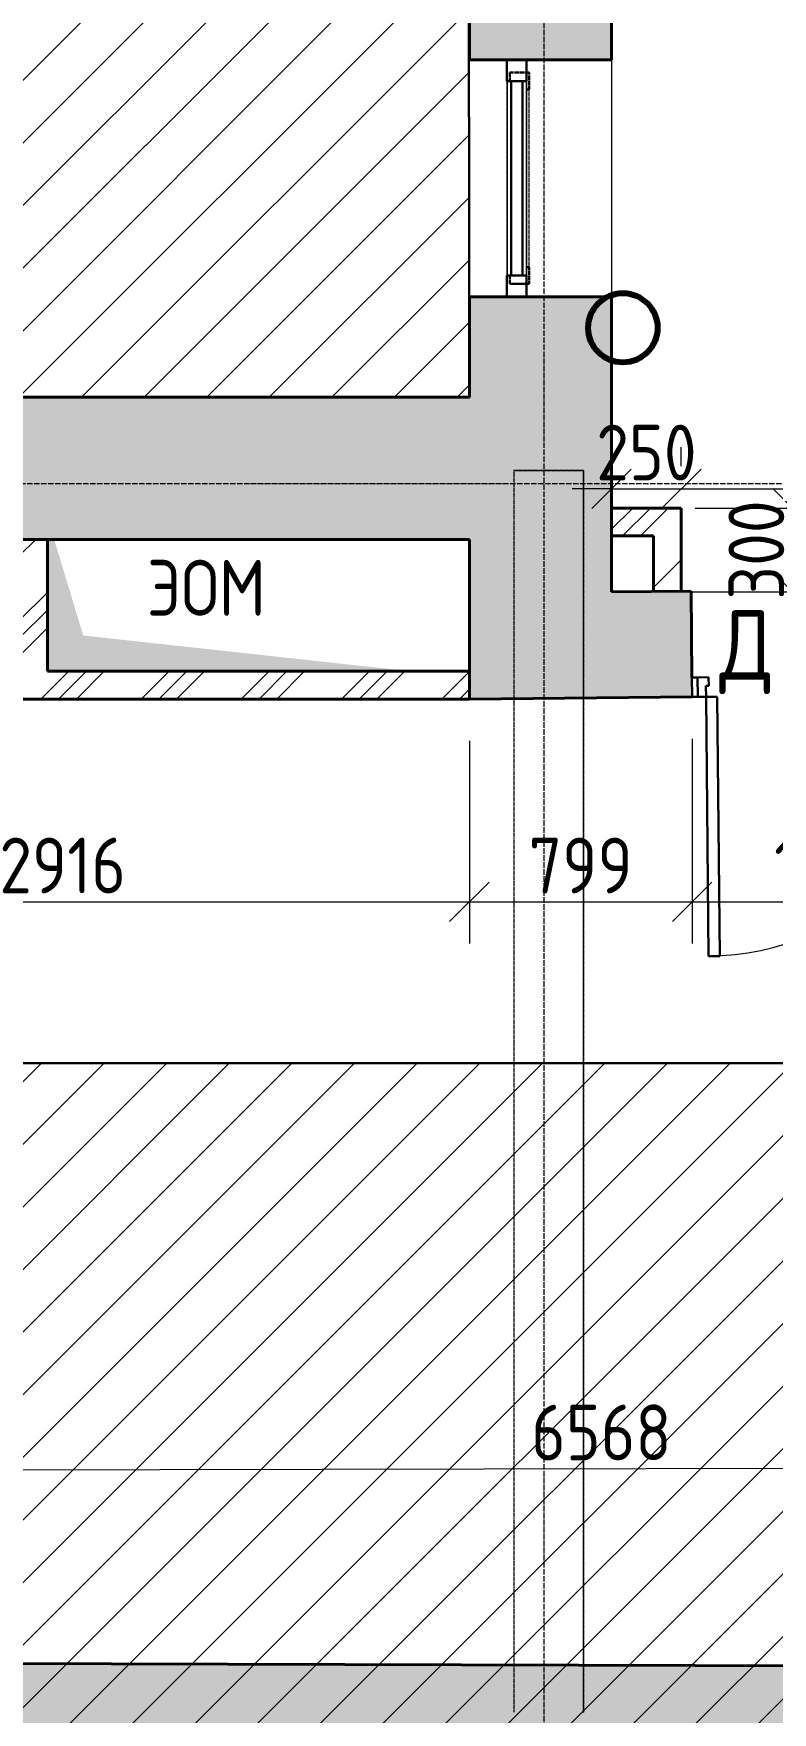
# Model space of a CAD drawing. Header units: millimetres. Extents: x -11886 to 379896, y -8130 to 47743.
# Drawn here: x 145319 to 147968, y 8999 to 15021 of the extents above; entities that cross this region are included whole.
import ezdxf

# ---------------------------------------------------------------- set-up
doc = ezdxf.new("R2010")
doc.units = ezdxf.units.MM
for name, pattern in [('ADSK_Линия сетки', [25, 20, -2.5, 0, -2.5]), ('ADSK_Сверху', [4.5, 3, -1.5]), ('ADSK_Снесено', [4.5, 3, -1.5])]:
    doc.linetypes.add(name, pattern=pattern)
for name, color, linetype, lineweight, true_color in [('_ Окна', 5, 'Continuous', 30, 0x0000ff), ('Витраж', 5, 'Continuous', 18, 0x0000ff), ('Двери', 5, 'Continuous', 18, 0x0000ff), ('Окна', 5, 'Continuous', 18, 0x0000ff), ('Панели витража', 5, 'Continuous', 18, 0x0000ff), ('планы со стояками отопление_dwg', 7, 'Continuous', 9, 0x767676), ('Стены внутренние', 5, 'Continuous', 18, 0x0000ff), ('Стены наружные', 1, 'ADSK_Снесено', 18, 0xff0000)]:
    doc.layers.add(name, color=color, linetype=linetype, lineweight=lineweight, true_color=true_color)
for name, color, linetype, lineweight in [('Аннотация', 7, 'Continuous', 9), ('Каркас', 7, 'Continuous', 18), ('Марки дверей', 7, 'Continuous', 20), ('Оси', 7, 'Continuous', 9), ('Размеры', 7, 'Continuous', 9), ('стояки', 7, 'Continuous', 9), ('Узлы', 7, 'Continuous', 18)]:
    doc.layers.add(name, color=color, linetype=linetype, lineweight=lineweight)
doc.styles.add('GOST Common_1', font='GOST_Common.ttf', dxfattribs={"width": 0.9, "height": 200})
doc.styles.add('GOST Common_2', font='GOST_Common.ttf', dxfattribs={"width": 0.9, "height": 250})
doc.dimstyles.new('ADSK_Основной_2_мм_Округление_до_1_мм', dxfattribs={"dimscale": 304.8, "dimtxt": 201.142999, "dimasz": 0.463911, "dimexe": 0.492126, "dimexo": 0.492126, "dimgap": 0.098425, "dimtad": 1, "dimdec": 0, "dimdsep": 46, "dimtxsty": 'GOST Common_1', "dimblk1": 'OBLIQUE', "dimblk2": 'OBLIQUE', "dimsah": 1, "dimcen": 0.09, "dimdle": 0.492126, "dimazin": 2, "dimtfac": 1, "dimtdec": 4, "dimtix": 1, "dimtmove": 0, "dimatfit": 3, "dimfxl": 1, "dimtvp": 1, "dimtolj": 1, "dimtzin": 0, "dimlwd": 20, "dimlwe": 20, "dimarcsym": 2})
pattern_1 = [(45, (108139.4, 150), (-179.6051, 179.6051), []), (45, (108202.9, 150), (0, 359.2102), []), (45, (108075.9, 150), (0, 359.2102), [])]
pattern_2 = [(45, (108139.4, 85026.59), (-112.2532, 112.2532), [])]

# ---------------------------------------------------------------- blocks, each defined once
blk = doc.blocks.new('Витраж-тент со смещением вовне - 60мм 30 сдвиг-1466941-02 План 2-го этажа маркировочный')
at = {"layer": '_ Окна', "color": 161, "linetype": 'ADSK_Сверху', "true_color": 0xaaaaff}
for p, q in [((-379, 25), (-379, -45)), ((-379, 25), (-349, 25)), ((-379, -45), (-379, 25)), ((379, 25), (349, 25)), ((379, -45), (379, 25)), ((379, -45), (379, 25)), ((-319, -45), (-379, -45)), ((-319, -35), (-319, -45)), ((319, -35), (319, -45)), ((319, -45), (379, -45))]:
    blk.add_line(p, q, dxfattribs=at)
at = {"layer": 'Окна', "color": 161, "linetype": 'ADSK_Сверху', "true_color": 0xaaaaff}
blk.add_line((-319, -45), (319, -45), dxfattribs=at)
blk = doc.blocks.new('Прямоугольный импост - 70х20_56мм-1425354-02 План 2-го этажа маркировочный')
at = {"layer": 'Витраж', "color": 161, "linetype": 'ADSK_Сверху', "true_color": 0xaaaaff}
for p, q in [((465.8, 2112.1), (395.8, 2112.1)), ((395.8, 2036.1), (395.8, 2112.1)), ((465.8, 2036.1), (465.8, 2112.1)), ((395.8, 1262.1), (395.8, 1338.1)), ((465.8, 1262.1), (465.8, 1338.1)), ((395.8, 1262.1), (465.8, 1262.1))]:
    blk.add_line(p, q, dxfattribs=at)
blk = doc.blocks.new('Прямоугольный импост - 70х20_56мм-1424845-02 План 2-го этажа маркировочный')
at = {"layer": 'Витраж', "color": 161, "linetype": 'ADSK_Сверху', "true_color": 0xaaaaff}
for p, q in [((-76, 35), (0, 35)), ((0, 35), (0, -35)), ((0, -35), (-76, -35))]:
    blk.add_line(p, q, dxfattribs=at)
blk = doc.blocks.new('Прямоугольный импост - 70х20_56мм-1424846-02 План 2-го этажа маркировочный')
at = {"layer": 'Витраж', "color": 161, "linetype": 'ADSK_Сверху', "true_color": 0xaaaaff}
for p, q in [((0, 35), (-76, 35)), ((0, -35), (0, 35)), ((-76, -35), (0, -35))]:
    blk.add_line(p, q, dxfattribs=at)
blk = doc.blocks.new('Прямоугольный импост - 70х60мм-1425356-02 План 2-го этажа маркировочный')
at = {"layer": 'Витраж', "color": 161, "linetype": 'ADSK_Сверху', "true_color": 0xaaaaff}
for p, q in [((465.8, 2036.1), (395.8, 2036.1)), ((395.8, 1338.1), (395.8, 2036.1)), ((465.8, 1338.1), (465.8, 2036.1)), ((395.8, 1338.1), (465.8, 1338.1))]:
    blk.add_line(p, q, dxfattribs=at)
blk = doc.blocks.new('Системная панель - _AR_Стекло_40мм_привязка по центру-V208-02 План 2-го этажа маркировочный')
at = {"layer": 'Панели витража', "lineweight": 30}
for p, q in [((349, 20), (-349, 20)), ((-349, 20), (-349, -20)), ((349, -20), (349, 20)), ((-349, -20), (349, -20))]:
    blk.add_line(p, q, dxfattribs=at)
blk = doc.blocks.new('Прямоугольный импост - 70х40_56мм-V53-02 План 2-го этажа маркировочный')
at = {"layer": 'Витраж'}
for p, q in [((-6006, 16950.4), (-6006, 16252.4)), ((-5936, 16950.4), (-5936, 16252.4))]:
    blk.add_line(p, q, dxfattribs=at)
blk = doc.blocks.new('Прямоугольный импост - 70х20_56мм-V209-02 План 2-го этажа маркировочный')
at = {"layer": 'Витраж', "lineweight": 30}
for p, q in [((-76, 35), (0, 35)), ((-76, -35), (-76, 35)), ((0, 35), (0, -35)), ((0, -35), (-76, -35))]:
    blk.add_line(p, q, dxfattribs=at)
blk = doc.blocks.new('Прямоугольный импост - 70х20_56мм-V210-02 План 2-го этажа маркировочный')
at = {"layer": 'Витраж', "lineweight": 30}
for p, q in [((0, 35), (-76, 35)), ((-76, 35), (-76, -35)), ((0, -35), (0, 35)), ((-76, -35), (0, -35))]:
    blk.add_line(p, q, dxfattribs=at)
blk = doc.blocks.new('AC_Дверь_Однопольная - Д-19л 1030х2200h-1983133-02 План 2-го этажа маркировочный')
at = {"layer": 'Двери', "lineweight": 30}
for p, q in [((465, 1120), (425, 1120)), ((425, 1120), (425, 190)), ((465, 190), (465, 1120)), ((-495, 190), (-515, 190)), ((-515, 190), (-515, 120)), ((-465, 190), (-495, 190)), ((-495, 190), (-495, 120)), ((-495, 120), (-495, 190)), ((-465, 150), (-465, 190)), ((425, 190), (465, 190)), ((495, 190), (465, 190)), ((465, 190), (465, 150)), ((495, 120), (495, 190)), ((515, 190), (495, 190)), ((495, 190), (495, 120)), ((515, 120), (515, 190)), ((-455, 150), (-465, 150)), ((-455, 120), (-455, 150)), ((465, 150), (455, 150)), ((455, 150), (455, 120)), ((-515, 120), (-495, 120)), ((-495, 120), (-455, 120)), ((455, 120), (495, 120)), ((495, 120), (515, 120))]:
    blk.add_line(p, q, dxfattribs=at)
at = {"layer": 'Двери'}
blk.add_arc((465, 190), 930, 90, 180, dxfattribs=at)
blk = doc.blocks.new('планы со стояками отопление_dwg-1484427-02 План 2-го этажа маркировочный')
at = {"layer": 'стояки', "color": 246, "lineweight": 80, "true_color": 0x7f001f}
blk.add_circle((212548.3, 252372.2), 124.3, dxfattribs=at)
blk = doc.blocks.new('_Oblique')
at = {"color": 0, "linetype": 'ByBlock', "lineweight": -2}
blk.add_line((-0.5, -0.5), (0.5, 0.5), dxfattribs=at)
blk = doc.blocks.new('*D1631')
at = {"layer": 'Defpoints', "color": 0, "transparency": 16777216}
for p in [(143964.9, 12735.2), (146881.3, 12633.9), (146881.3, 11907.2)]:
    blk.add_point(p, dxfattribs=at)
at = {"layer": 'Размеры', "color": 0, "lineweight": 20, "transparency": 16777216}
for p, q in [((143964.9, 12585.2), (143964.9, 11757.2)), ((146881.3, 12483.9), (146881.3, 11757.2)), ((143814.9, 11907.2), (147031.3, 11907.2))]:
    blk.add_line(p, q, dxfattribs=at)
at = {"layer": 'Размеры', "color": 0, "lineweight": 20, "transparency": 16777216, "xscale": 141.4, "yscale": 141.4, "zscale": 141.4, "rotation": 180}
blk.add_blockref('_Oblique', (143964.9, 11907.2), dxfattribs=at)
at = {"layer": 'Размеры', "color": 0, "lineweight": 20, "transparency": 16777216, "xscale": 141.4, "yscale": 141.4, "zscale": 141.4}
blk.add_blockref('_Oblique', (146881.3, 11907.2), dxfattribs=at)
at = {"layer": 'Размеры', "color": 0, "lineweight": 20, "transparency": 16777216, "insert": (145423.1, 12037.2), "char_height": 200, "width": 560.473, "attachment_point": 5, "style": 'GOST Common_1'}
blk.add_mtext('\\A1;2916', dxfattribs=at)
blk = doc.blocks.new('*D1632')
at = {"layer": 'Defpoints', "color": 0, "transparency": 16777216}
for p in [(146881.3, 12633.9), (147679.9, 12641.6), (147679.9, 11907.2)]:
    blk.add_point(p, dxfattribs=at)
at = {"layer": 'Размеры', "color": 0, "lineweight": 20, "transparency": 16777216}
for p, q in [((146881.3, 12483.9), (146881.3, 11757.2)), ((147679.9, 12491.6), (147679.9, 11757.2)), ((146731.3, 11907.2), (147829.9, 11907.2))]:
    blk.add_line(p, q, dxfattribs=at)
at = {"layer": 'Размеры', "color": 0, "lineweight": 20, "transparency": 16777216, "xscale": 141.4, "yscale": 141.4, "zscale": 141.4, "rotation": 180}
blk.add_blockref('_Oblique', (146881.3, 11907.2), dxfattribs=at)
at = {"layer": 'Размеры', "color": 0, "lineweight": 20, "transparency": 16777216, "xscale": 141.4, "yscale": 141.4, "zscale": 141.4}
blk.add_blockref('_Oblique', (147679.9, 11907.2), dxfattribs=at)
at = {"layer": 'Размеры', "color": 0, "lineweight": 20, "transparency": 16777216, "insert": (147280.6, 12037.2), "char_height": 200, "width": 454.106, "attachment_point": 5, "style": 'GOST Common_1'}
blk.add_mtext('\\A1;799', dxfattribs=at)
blk = doc.blocks.new('*D1633')
at = {"layer": 'Defpoints', "color": 0, "transparency": 16777216}
for p in [(148709.9, 12651.4), (147679.9, 12641.6), (148709.9, 11907.2)]:
    blk.add_point(p, dxfattribs=at)
at = {"layer": 'Размеры', "color": 0, "lineweight": 20, "transparency": 16777216}
for p, q in [((147679.9, 12491.6), (147679.9, 11757.2)), ((148709.9, 12501.4), (148709.9, 11757.2)), ((147529.9, 11907.2), (148859.9, 11907.2))]:
    blk.add_line(p, q, dxfattribs=at)
at = {"layer": 'Размеры', "color": 0, "lineweight": 20, "transparency": 16777216, "xscale": 141.4, "yscale": 141.4, "zscale": 141.4, "rotation": 180}
blk.add_blockref('_Oblique', (147679.9, 11907.2), dxfattribs=at)
at = {"layer": 'Размеры', "color": 0, "lineweight": 20, "transparency": 16777216, "xscale": 141.4, "yscale": 141.4, "zscale": 141.4}
blk.add_blockref('_Oblique', (148709.9, 11907.2), dxfattribs=at)
at = {"layer": 'Размеры', "color": 0, "lineweight": 20, "transparency": 16777216, "insert": (148194.9, 12037.2), "char_height": 200, "width": 560.473, "attachment_point": 5, "style": 'GOST Common_1'}
blk.add_mtext('\\A1;1030', dxfattribs=at)
blk = doc.blocks.new('*D1648')
at = {"layer": 'Defpoints', "color": 0, "transparency": 16777216}
for p in [(150638.6, 9880), (144072.2, 9177.8), (150640, 9160.4)]:
    blk.add_point(p, dxfattribs=at)
at = {"layer": 'Размеры', "color": 0, "lineweight": 20, "transparency": 16777216}
for p, q in [((144071.9, 9327.8), (144070.6, 10017.1)), ((150639.7, 9310.4), (150638.3, 10030)), ((143920.9, 9866.8), (150788.6, 9880.3))]:
    blk.add_line(p, q, dxfattribs=at)
at = {"layer": 'Размеры', "color": 0, "lineweight": 20, "transparency": 16777216, "xscale": 141.4, "yscale": 141.4, "zscale": 141.4}
for p, rotation in [((144070.9, 9867.1), 180.1124012669377), ((150638.6, 9880), 0.112401266937691)]:
    blk.add_blockref('_Oblique', p, dxfattribs=dict(at, rotation=rotation))
at = {"layer": 'Размеры', "color": 0, "lineweight": 20, "transparency": 16777216, "insert": (147354.5, 10003.5), "char_height": 200, "width": 605.475, "attachment_point": 5, "rotation": 0.1124, "style": 'GOST Common_1'}
blk.add_mtext('\\A1;6568', dxfattribs=at)
blk = doc.blocks.new('*D1679')
at = {"layer": 'Defpoints', "color": 0, "transparency": 16777216}
for p in [(147391.3, 13488.2), (147641.3, 13388.2), (147641.3, 13319.2)]:
    blk.add_point(p, dxfattribs=at)
at = {"layer": 'Размеры', "color": 0, "lineweight": 20, "transparency": 16777216}
for p, q in [((147641.3, 13469.2), (147641.3, 13538.2)), ((147391.3, 13388.2), (147249.9, 13388.2)), ((147391.3, 13388.2), (147641.3, 13388.2)), ((147641.3, 13388.2), (147782.7, 13388.2)), ((147391.3, 13338.2), (147391.3, 13238.2))]:
    blk.add_line(p, q, dxfattribs=at)
at = {"layer": 'Размеры', "color": 0, "lineweight": 20, "transparency": 16777216, "xscale": 141.4, "yscale": 141.4, "zscale": 141.4}
blk.add_blockref('_Oblique', (147391.3, 13388.2), dxfattribs=at)
at = {"layer": 'Размеры', "color": 0, "lineweight": 20, "transparency": 16777216, "xscale": 141.4, "yscale": 141.4, "zscale": 141.4, "rotation": 180}
blk.add_blockref('_Oblique', (147641.3, 13388.2), dxfattribs=at)
at = {"layer": 'Размеры', "color": 0, "lineweight": 20, "transparency": 16777216, "insert": (147516.3, 13518.2), "char_height": 200, "width": 454.106, "attachment_point": 5, "style": 'GOST Common_1'}
blk.add_mtext('\\A1;250', dxfattribs=at)
blk = doc.blocks.new('*D1680')
at = {"layer": 'Defpoints', "color": 0, "transparency": 16777216}
for p in [(148876, 13488.2), (148876, 13388.2), (147641.3, 13319.2)]:
    blk.add_point(p, dxfattribs=at)
at = {"layer": 'Размеры', "color": 0, "lineweight": 20, "transparency": 16777216}
for p, q in [((147641.3, 13469.2), (147641.3, 13538.2)), ((147491.3, 13388.2), (149026, 13388.2)), ((148876, 13338.2), (148876, 13238.2))]:
    blk.add_line(p, q, dxfattribs=at)
at = {"layer": 'Размеры', "color": 0, "lineweight": 20, "transparency": 16777216, "xscale": 141.4, "yscale": 141.4, "zscale": 141.4, "rotation": 180}
blk.add_blockref('_Oblique', (147641.3, 13388.2), dxfattribs=at)
at = {"layer": 'Размеры', "color": 0, "lineweight": 20, "transparency": 16777216, "xscale": 141.4, "yscale": 141.4, "zscale": 141.4}
blk.add_blockref('_Oblique', (148876, 13388.2), dxfattribs=at)
at = {"layer": 'Размеры', "color": 0, "lineweight": 20, "transparency": 16777216, "insert": (148258.6, 13518.2), "char_height": 200, "width": 560.473, "attachment_point": 5, "style": 'GOST Common_1'}
blk.add_mtext('\\A1;1235', dxfattribs=at)
blk = doc.blocks.new('*D1563')
at = {"layer": 'Defpoints', "color": 0, "transparency": 16777216}
for p in [(147541.3, 13319.2), (147391.3, 13018.8), (148040.3, 13018.8)]:
    blk.add_point(p, dxfattribs=at)
at = {"layer": 'Размеры', "color": 0, "lineweight": 20, "transparency": 16777216}
for p, q in [((148040.3, 13319.2), (148040.3, 13460.6)), ((147691.3, 13319.2), (148190.3, 13319.2)), ((148040.3, 13319.2), (148040.3, 13018.8)), ((147541.3, 13018.8), (148190.3, 13018.8)), ((148040.3, 13018.8), (148040.3, 12877.4))]:
    blk.add_line(p, q, dxfattribs=at)
at = {"layer": 'Размеры', "color": 0, "lineweight": 20, "transparency": 16777216, "xscale": 141.4, "yscale": 141.4, "zscale": 141.4}
for p, rotation in [((148040.3, 13319.2), 270), ((148040.3, 13018.8), 90)]:
    blk.add_blockref('_Oblique', p, dxfattribs=dict(at, rotation=rotation))
at = {"layer": 'Размеры', "color": 0, "lineweight": 20, "transparency": 16777216, "insert": (147910.3, 13169), "char_height": 200, "width": 454.106, "attachment_point": 5, "rotation": 90, "style": 'GOST Common_1'}
blk.add_mtext('\\A1;300', dxfattribs=at)

msp = doc.modelspace()

# ---------------------------------------------------------------- hatches: boundary and pattern name
at = {"lineweight": 13, "true_color": 0x636466, "transparency": 33554559}
h = msp.add_hatch(dxfattribs=at)
h.set_pattern_fill('ANSI31', color=251, scale=50)
h.set_pattern_definition(pattern_2)
h.paths.add_polyline_path([(158072.8, 8682.3), (164353.35, 8682.3), (164172.02, 43909.21), (154172.61, 43909.21), (154172.61, 21084.06), (154859.25, 21054.57), (154861.07, 11328.12), (108910.53, 11328.12), (108910.53, 8679.25), (108429.9, 8679.25), (108429.9, 456.79), (116412.4, 422.02), (116412.4, 2336.48), (127112.04, 2336.48), (127112.04, -2582.57), (139475.8, -2582.57), (139475.8, 2335.74), (150176.33, 2256.79), (150176.33, 300.23), (158072.8, 300.23)])
h = msp.add_hatch(dxfattribs=at)
h.set_pattern_fill('ANSI31', color=251, scale=50)
h.set_pattern_definition(pattern_2)
h.paths.add_polyline_path([(139456.42, 43675.13), (126595.23, 43675.13), (126595.23, 21068.63), (119444.64, 21068.63), (119440.72, 13720.18), (122426.97, 13716.63), (122426.97, 13206.63), (120564.56, 13206.63), (120564.56, 11328.12), (143932.17, 11328.12), (143932.17, 13716.63), (146881.3, 13716.63), (146869.1, 21084.06), (139456.42, 21084.06)])
at = {"layer": 'Стены внутренние', "lineweight": 9}
h = msp.add_hatch(dxfattribs=at)
h.set_pattern_fill('FP_1', color=256, style=0, pattern_type=2)
h.set_pattern_definition(pattern_1)
h.paths.add_polyline_path([(147541.3, 13219.15), (147541.3, 13319.15), (147391.3, 13319.15), (147391.3, 13219.15)])
h = msp.add_hatch(dxfattribs=at)
h.set_pattern_fill('FP_1', color=256, style=0, pattern_type=2)
h.set_pattern_definition(pattern_1)
h.paths.add_polyline_path([(147541.3, 13020.25), (147585.59, 13021.55), (147585.07, 13075.49), (147641.3, 13075.49), (147641.3, 13319.15), (147541.3, 13319.15), (147541.3, 13021.21)])
h = msp.add_hatch(dxfattribs=at)
h.set_pattern_fill('FP_1', color=256, style=0, pattern_type=2)
h.set_pattern_definition(pattern_1)
h.paths.add_polyline_path([(145270.3, 12733.91), (145368.97, 12733.91), (145368.97, 13206.63), (145268.97, 13206.63), (145268.97, 12733.91), (145270.2, 12733.91)])
at = {"layer": 'Стены внутренние', "true_color": 0xc0c0c0}
msp.add_hatch(color=9, dxfattribs=at).paths.add_polyline_path([(146881.3, 12633.91), (147391.3, 12638.8), (147391.3, 13206.63), (146881.3, 13206.63), (146881.3, 12735.24)])
h = msp.add_hatch(color=9, dxfattribs=at)
h.paths.add_polyline_path([(147391.3, 12638.8), (147679.93, 12641.56), (147676.29, 13021.55), (147391.3, 13018.81), (147391.3, 12735.24)])
h.paths.add_polyline_path([(148709.88, 12651.44), (151133.26, 12674.67), (151129.62, 13054.65), (148706.24, 13031.42), (148709.74, 12665.96)])
at = {"layer": 'Стены внутренние', "lineweight": 9}
h = msp.add_hatch(dxfattribs=at)
h.set_pattern_fill('FP_1', color=256, style=0, pattern_type=2)
h.set_pattern_definition(pattern_1)
h.paths.add_polyline_path([(145362.4, 12633.91), (146881.3, 12633.91), (146881.3, 12733.91), (143968.97, 12733.91), (143968.97, 12633.91), (145083.02, 12633.91)])
at = {"layer": 'Стены внутренние', "true_color": 0xc0c0c0}
h = msp.add_hatch(color=9, dxfattribs=at)
h.paths.add_polyline_path([(150643.87, 8780.41), (150640, 9160.42), (144072.23, 9177.78), (144072.23, 8797.78), (150641.87, 8780.41)])
h.paths.add_polyline_path([(142571.23, 8801.75), (142572.05, 9181.75), (135507.92, 9200.42), (135507.92, 8820.42), (142541.7, 8801.83)])
h.paths.add_polyline_path([(134006.92, 8824.39), (134007.74, 9204.38), (126996.32, 9222.92), (126996.32, 8842.92), (133964.74, 8824.5)])
h.paths.add_polyline_path([(125495.32, 8846.88), (125496.14, 9226.88), (123737.94, 9231.53), (123736.93, 8851.53), (125345.24, 8847.28)])
h.paths.add_polyline_path([(122236.94, 8855.5), (122237.76, 9235.5), (118638.72, 9245.01), (118638.72, 8865.01), (122211.13, 8855.57)])
h.paths.add_polyline_path([(117111.78, 8869.04), (117111.78, 9249.05), (116272.42, 9251.26), (116273.17, 8871.26), (117048.57, 8869.21)])
at = {"layer": 'Стены наружные', "linetype": 'Continuous', "true_color": 0xc0c0c0}
h = msp.add_hatch(color=9, dxfattribs=at)
h.paths.add_polyline_path([(147271.63, 13716.63), (147391.3, 13716.63), (147391.3, 14076.91), (146881.3, 14076.91), (146881.3, 13716.63), (146987.31, 13716.63)])
h.paths.add_polyline_path([(147271.63, 14926.91), (147391.3, 14926.91), (147391.3, 20574.06), (146881.3, 20574.06), (146881.3, 14926.91), (146987.31, 14926.91)])
h = msp.add_hatch(color=9, dxfattribs=at)
h.paths.add_polyline_path([(145083.02, 13206.63), (147391.3, 13206.63), (147391.3, 13716.63), (143932.17, 13716.63), (143932.17, 13206.63)])
h.paths.add_polyline_path([(141113.18, 13206.63), (142112.17, 13206.63), (142112.17, 13716.63), (141113.18, 13716.63), (141113.18, 13231.1)])
h.paths.add_polyline_path([(138315.18, 13206.63), (139293.18, 13206.63), (139293.18, 13716.63), (138315.18, 13716.63), (138315.18, 13261.27)])
h.paths.add_polyline_path([(136495.18, 13206.63), (136495.18, 13716.63), (135501.45, 13716.63), (135501.45, 13206.63)])
h.paths.add_polyline_path([(132938.29, 13206.63), (133681.45, 13206.63), (133681.45, 13716.63), (132691.77, 13716.63), (132691.77, 13206.63)])
h.paths.add_polyline_path([(130871.77, 13206.63), (130871.77, 13716.63), (129873.38, 13716.63), (129873.38, 13206.63)])
h.paths.add_polyline_path([(127293.77, 13206.63), (128053.38, 13206.63), (128053.38, 13716.63), (127043.97, 13716.63), (127043.97, 13206.63)])
h.paths.add_polyline_path([(124752.45, 13206.63), (125223.97, 13206.63), (125223.97, 13716.63), (124246.97, 13716.63), (124246.97, 13206.63)])
h.paths.add_polyline_path([(119669.81, 13206.63), (122426.97, 13206.63), (122426.97, 13716.63), (119440.72, 13716.63), (119440.72, 13359.62), (119399.51, 13309.62), (119314.64, 13309.62), (119314.64, 13206.63), (119440.72, 13206.63)])
at = {"layer": 'Узлы', "true_color": 0x808080}
msp.add_hatch(color=8, dxfattribs=at).paths.add_polyline_path([(145370.27, 12733.91), (146668.97, 12733.91), (145497.17, 12862.11), (145392.46, 13206.63), (145368.97, 13206.63), (145368.97, 12733.91)])

# ---------------------------------------------------------------- linework, layer by layer
at = {"color": 251, "lineweight": 30, "true_color": 0x636466}
for points in [[(119444.64, 21068.63), (119440.72, 13720.18), (122426.97, 13716.63), (122426.97, 13206.63), (120564.56, 13206.63), (120564.56, 11328.12), (143932.17, 11328.12), (143932.17, 13716.63), (146881.3, 13716.63), (146869.1, 21084.06), (139456.42, 21084.06), (139456.42, 43675.13), (126595.23, 43675.13), (126595.23, 21068.63), (119444.64, 21068.63)], [(108910.53, 11328.12), (154861.07, 11328.12), (154859.25, 21054.57), (154172.61, 21084.06)]]:
    msp.add_lwpolyline(points, dxfattribs=at)
at = {"layer": 'Каркас', "color": 253, "linetype": 'ADSK_Сверху', "true_color": 0xaaaaaa}
for p, q in [((147290.34, 13454), (147040.34, 13454)), ((147040.34, 13454), (147040.34, 8999.43)), ((147290.34, 13454), (147290.34, 8999.43))]:
    msp.add_line(p, q, dxfattribs=at)
at = {"layer": 'Каркас', "color": 253, "linetype": 'ADSK_Сверху', "true_color": 0xb2b2b2}
for p, q in [((147040.34, 13454), (147290.34, 13454)), ((147040.34, 13454), (147040.34, 8999.43)), ((147290.34, 8999.43), (147290.34, 13454))]:
    msp.add_line(p, q, dxfattribs=at)
at = {"layer": 'Оси', "linetype": 'ADSK_Линия сетки'}
for p, q in [((147149.31, -5917.65), (147149.31, 21818.8)), ((97053.17, 13406.79), (165281.12, 13406.79))]:
    msp.add_line(p, q, dxfattribs=at)
at = {"layer": 'Стены внутренние', "color": 18, "lineweight": 40, "true_color": 0x000000}
for p, q in [((147641.3, 13319.15), (147391.3, 13319.15)), ((147641.3, 13021.21), (147641.3, 13319.15)), ((145368.97, 13206.63), (145268.97, 13206.63)), ((145368.97, 12733.91), (145368.97, 13206.63)), ((146881.3, 13206.63), (146881.3, 12633.91)), ((147391.3, 13219.15), (147541.3, 13219.15)), ((147391.3, 13018.81), (147391.3, 13206.63)), ((147541.3, 13219.15), (147541.3, 13020.25)), ((147676.29, 13021.55), (147391.3, 13018.81)), ((147679.26, 12711.56), (147676.29, 13021.55)), ((146881.3, 12733.91), (145368.97, 12733.91)), ((143968.97, 12633.91), (146881.3, 12633.91)), ((146881.3, 12633.91), (147679.93, 12641.56)), ((150640, 9160.42), (144072.23, 9177.78))]:
    msp.add_line(p, q, dxfattribs=at)
at = {"layer": 'Стены наружные', "color": 18, "linetype": 'Continuous', "lineweight": 40, "true_color": 0x000000}
for p, q in [((146881.3, 21084.06), (146881.3, 14926.91)), ((147391.3, 14926.91), (147391.3, 19804.06)), ((146881.3, 14926.91), (147391.3, 14926.91)), ((147391.3, 14076.91), (146881.3, 14076.91)), ((146881.3, 14076.91), (146881.3, 13716.63)), ((147391.3, 13206.63), (147391.3, 14076.91)), ((146881.3, 13716.63), (143932.17, 13716.63)), ((145368.97, 13206.63), (146881.3, 13206.63))]:
    msp.add_line(p, q, dxfattribs=at)
at = {"layer": 'Стены наружные', "color": 18, "linetype": 'Continuous', "true_color": 0x000000}
for p, q in [((146881.3, 14076.91), (146881.3, 14926.91)), ((147391.3, 14926.91), (147391.3, 14076.91))]:
    msp.add_line(p, q, dxfattribs=at)

# ---------------------------------------------------------------- block references
at = {"layer": '_ Окна', "color": 161, "linetype": 'ADSK_Сверху', "true_color": 0xaaaaff, "rotation": 90.00000000000027}
msp.add_blockref('Витраж-тент со смещением вовне - 60мм 30 сдвиг-1466941-02 План 2-го этажа маркировочный', (147051.3, 14501.91), dxfattribs=at)
at = {"layer": 'Витраж', "color": 161, "linetype": 'ADSK_Сверху', "true_color": 0xaaaaff}
for name in ['Прямоугольный импост - 70х20_56мм-1425354-02 План 2-го этажа маркировочный', 'Прямоугольный импост - 70х60мм-1425356-02 План 2-го этажа маркировочный']:
    msp.add_blockref(name, (146620.51, 12814.8), dxfattribs=at)
at = {"layer": 'Витраж', "color": 161, "linetype": 'ADSK_Сверху', "true_color": 0xaaaaff, "extrusion": (0, 0, -1), "rotation": 89.99999999999972}
msp.add_blockref('Прямоугольный импост - 70х20_56мм-1424845-02 План 2-го этажа маркировочный', (-147051.3, 14926.91), dxfattribs=at)
at = {"layer": 'Витраж', "extrusion": (0, 0, -1), "rotation": 89.99999999999972}
msp.add_blockref('Прямоугольный импост - 70х20_56мм-V209-02 План 2-го этажа маркировочный', (-147051.3, 14926.91), dxfattribs=at)
at = {"layer": 'Витраж'}
msp.add_blockref('Прямоугольный импост - 70х40_56мм-V53-02 План 2-го этажа маркировочный', (153022.35, -2099.48), dxfattribs=at)
at = {"layer": 'Витраж', "color": 161, "linetype": 'ADSK_Сверху', "true_color": 0xaaaaff, "rotation": 270.0000000000003}
msp.add_blockref('Прямоугольный импост - 70х20_56мм-1424846-02 План 2-го этажа маркировочный', (147051.3, 14076.91), dxfattribs=at)
at = {"layer": 'Витраж', "rotation": 270.0000000000003}
msp.add_blockref('Прямоугольный импост - 70х20_56мм-V210-02 План 2-го этажа маркировочный', (147051.3, 14076.91), dxfattribs=at)
at = {"layer": 'Двери', "rotation": 180.5492755352822}
msp.add_blockref('AC_Дверь_Однопольная - Д-19л 1030х2200h-1983133-02 План 2-го этажа маркировочный', (148193.09, 12836.49), dxfattribs=at)
at = {"layer": 'Панели витража', "rotation": 90.00000000000027}
msp.add_blockref('Системная панель - _AR_Стекло_40мм_привязка по центру-V208-02 План 2-го этажа маркировочный', (147051.3, 14501.91), dxfattribs=at)
at = {"layer": 'планы со стояками отопление_dwg', "color": 6, "true_color": 0xff00ff}
msp.add_blockref('планы со стояками отопление_dwg-1484427-02 План 2-го этажа маркировочный', (-65116.64, -238406.38), dxfattribs=at)

# ---------------------------------------------------------------- texts
at = {"layer": 'Аннотация', "insert": (145725.32, 13133.15), "char_height": 200, "width": 555.5694, "attachment_point": 1, "style": 'GOST Common_2'}
msp.add_mtext('ЭОМ', dxfattribs=at)
at = {"layer": 'Марки дверей', "lineweight": 9, "insert": (147777.11, 12953.51), "char_height": 250, "width": 245.3164, "attachment_point": 1, "style": 'GOST Common_1'}
msp.add_mtext('\\fGOST Common|b0|i0|c204|p34|;\\W.9;Д', dxfattribs=at)

# ---------------------------------------------------------------- dimensions: what is measured, and where the dimension line sits
at = {"layer": 'Размеры', "lineweight": 20}
for base, p1, p2, override, picture, middle in [((147641.3, 13388.23), (147391.3, 13488.22), (147641.3, 13319.15), {"dimpost": '<>', "dimfxl": 301.80188}, '*D1679', (147516.3, 13518.23)), ((148875.97, 13388.23), (147641.3, 13319.15), (148875.97, 13488.22), {"dimpost": '<>', "dimfxl": 1246.186085}, '*D1680', (148258.64, 13518.23)), ((146881.3, 11907.22), (143964.87, 12735.24), (146881.3, 12633.91), {"dimpost": '<>', "dimfxl": 2918.191763}, '*D1631', (145423.09, 12037.22)), ((148709.88, 11907.22), (147679.93, 12641.56), (148709.88, 12651.44), {"dimpost": '<>', "dimfxl": 1030}, '*D1633', (148194.91, 12037.22)), ((147679.93, 11907.22), (146881.3, 12633.91), (147679.93, 12641.56), {"dimpost": '<>', "dimfxl": 798.663199}, '*D1632', (147280.62, 12037.22))]:
    dim = msp.add_linear_dim(base=base, p1=p1, p2=p2, dimstyle='ADSK_Основной_2_мм_Округление_до_1_мм', override=override, dxfattribs=at)
    dim.commit()
    dim.dimension.update_dxf_attribs({"geometry": picture, "text_midpoint": middle})
for base, p1, p2, angle, override, picture, middle in [((148040.31, 13018.81), (147541.3, 13319.15), (147391.3, 13018.81), 90, {"dimpost": '<>', "dimfxl": 335.710209}, '*D1563', (147910.31, 13168.98)), ((150638.59, 9879.98), (144072.23, 9177.78), (150640, 9160.42), 0.112401, {"dimpost": '<>', "dimfxl": 6567.794763}, '*D1648', (147354.48, 10003.54))]:
    dim = msp.add_linear_dim(base=base, p1=p1, p2=p2, angle=angle, dimstyle='ADSK_Основной_2_мм_Округление_до_1_мм', override=override, dxfattribs=at)
    dim.commit()
    dim.dimension.update_dxf_attribs({"geometry": picture, "text_midpoint": middle})

doc.saveas('drawing.dxf')
